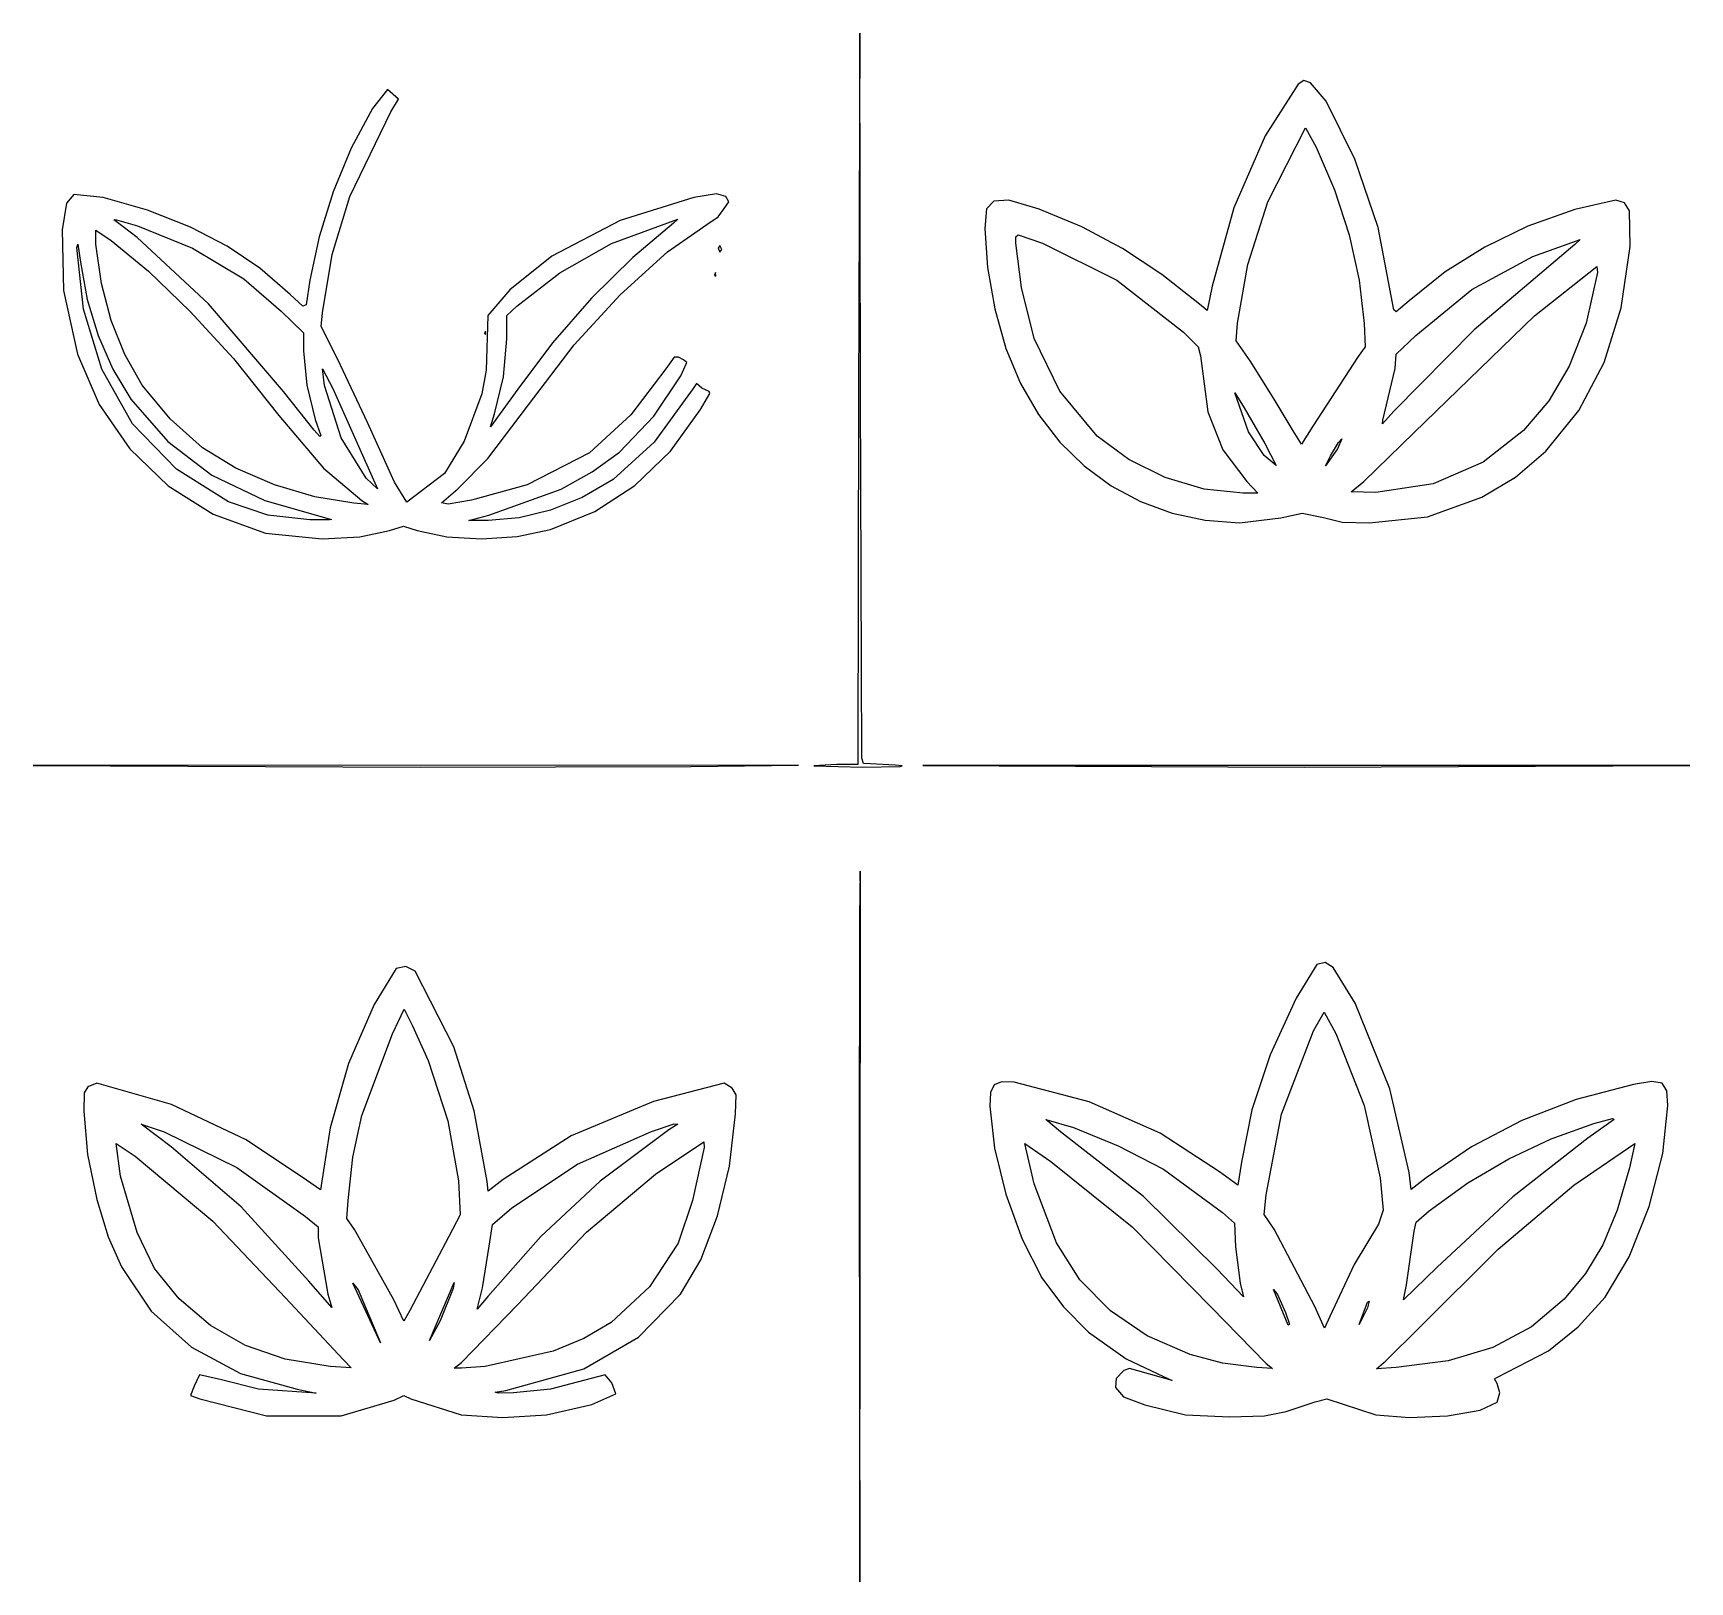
# Model space of a CAD drawing. Extents: x 0 to 60, y 0 to 56.1.
import ezdxf

# ---------------------------------------------------------------- set-up
doc = ezdxf.new("R2010")
doc.units = 0

msp = doc.modelspace()

# ---------------------------------------------------------------- linework, layer by layer
at = {"layer": 'Layer 1'}
for p, q in [((29.934207, 56.084435), (29.8879, 42.860435)), ((29.967283, 43.058935), (29.934207, 56.084435)), ((12.833664, 54.040205), (12.29121, 53.35883)), ((13.230581, 53.689595), (12.833664, 54.040205)), ((45.8109, 54.2321), (44.62015, 52.36659)), ((46.016792, 54.365244), (45.810891, 54.232111)), ((45.810891, 54.232111), (45.8109, 54.2321)), ((46.267346, 54.285033), (46.016792, 54.365244)), ((46.829646, 53.623504), (46.267346, 54.285033)), ((12.959354, 53.239755), (13.230581, 53.689595)), ((47.869074, 51.521489), (46.829646, 53.623504)), ((11.470914, 50.170265), (12.959354, 53.239755)), ((12.2912, 53.3588), (11.519899, 51.913565)), ((12.29121, 53.35883), (12.2912, 53.3588)), ((44.62015, 52.36659), (43.486455, 49.763474)), ((44.712755, 49.978471), (46.082125, 52.657661)), ((46.082125, 52.657661), (46.465812, 51.949825)), ((11.519899, 51.913565), (10.863951, 50.335611)), ((46.465812, 51.949825), (46.465814, 51.94982)), ((46.465814, 51.94982), (47.133029, 50.413727)), ((48.715006, 49.052334), (47.869074, 51.521489)), ((47.133029, 50.413727), (47.660702, 48.780269)), ((1.208112, 49.92215), (1.051826, 48.966242)), ((1.468589, 50.242992), (1.208112, 49.92215)), ((2.532821, 50.127224), (1.468589, 50.242992)), ((4.147779, 49.674077), (2.532821, 50.127224)), ((10.863951, 50.335611), (10.354368, 48.713004)), ((10.835845, 48.071567), (11.470914, 50.170265)), ((23.927505, 50.137183), (21.265676, 49.300348)), ((24.749458, 50.267008), (23.927505, 50.137183)), ((25.085185, 50.163645), (24.749458, 50.267008)), ((25.005801, 49.700575), (25.191856, 49.976763)), ((25.191856, 49.976763), (25.085185, 50.163645)), ((34.78983, 50.004939), (34.523565, 49.728751)), ((35.340556, 50.032227), (34.78983, 50.004939)), ((36.43704, 49.707251), (35.340556, 50.032227)), ((43.988383, 47.701985), (44.712755, 49.978471)), ((57.318191, 50.039667), (55.83306, 49.700633)), ((57.634071, 49.938784), (57.318191, 50.039667)), ((57.81103, 49.654326), (57.634071, 49.938784)), ((3.003336, 49.263927), (2.922402, 49.33039)), ((2.922402, 49.33039), (3.01574, 49.329253)), ((3.764094, 48.681781), (3.003336, 49.263927)), ((3.01574, 49.329253), (3.777325, 49.111775)), ((5.697311, 49.056997), (4.147779, 49.674077)), ((21.265676, 49.300348), (18.787425, 48.007063)), ((20.950644, 48.470082), (23.351994, 49.3433)), ((23.351994, 49.3433), (23.193227, 49.197764)), ((24.397194, 49.158121), (24.807342, 49.429348)), ((24.807342, 49.429348), (25.005801, 49.700575)), ((34.523565, 49.728751), (34.465681, 49.00603)), ((37.974368, 49.070321), (36.43704, 49.707251)), ((43.486455, 49.763474), (42.6951, 46.92221)), ((55.83306, 49.700633), (54.135516, 49.089752)), ((57.837491, 48.364346), (57.81103, 49.654326)), ((1.051826, 48.966242), (1.103094, 46.760871)), ((2.275642, 48.443633), (2.275642, 48.95301)), ((2.275642, 48.95301), (2.824711, 48.575938)), ((6.349019, 46.280429), (3.764094, 48.681781)), ((3.77732, 49.11178), (5.769349, 48.295618)), ((3.777325, 49.111775), (3.77732, 49.11178)), ((7.027916, 48.369214), (5.697311, 49.056997)), ((10.354368, 48.713004), (10.02216, 47.13381)), ((23.19322, 49.197779), (21.71615, 47.95979)), ((22.973249, 48.167478), (24.397194, 49.158121)), ((23.193227, 49.197764), (23.19322, 49.197779)), ((34.465681, 49.00603), (34.560259, 47.592736)), ((35.590273, 48.476789), (35.593167, 48.707497)), ((35.593167, 48.707497), (35.677926, 48.7844)), ((35.677926, 48.7844), (36.54949, 48.476789)), ((39.457741, 48.283306), (37.974368, 49.070321)), ((47.660702, 48.780269), (48.025886, 47.135648)), ((49.283921, 46.062224), (48.715006, 49.052334)), ((54.135516, 49.089752), (52.57255, 48.336229)), ((54.311573, 47.993871), (56.031553, 48.615708)), ((56.031553, 48.615708), (55.833094, 48.437095)), ((1.58767, 48.31794), (1.624054, 48.44115)), ((1.819205, 46.08859), (1.58767, 48.31794)), ((1.624054, 48.44115), (1.719976, 47.795332)), ((2.479477, 47.01318), (2.275642, 48.443633)), ((2.824711, 48.575938), (2.82472, 48.575942)), ((2.82472, 48.575942), (4.175064, 47.467882)), ((5.769349, 48.295618), (7.62742, 47.18673)), ((8.208436, 47.569798), (7.027916, 48.369214)), ((10.47862, 45.962945), (10.835845, 48.071567)), ((18.787425, 48.007063), (17.26012, 46.786542)), ((19.070244, 47.402542), (20.950644, 48.470082)), ((21.261544, 46.611231), (22.973249, 48.167478)), ((24.873453, 48.390714), (24.8073, 48.2981)), ((24.8073, 48.2981), (24.873453, 48.159179)), ((24.8073, 48.2981), (24.8073, 48.2981)), ((24.939606, 48.251793), (24.873453, 48.390714)), ((24.873453, 48.159179), (24.939606, 48.251793)), ((35.789558, 46.872578), (35.590273, 48.476789)), ((36.54949, 48.476789), (36.549494, 48.47679)), ((36.549494, 48.47679), (39.242744, 47.136366)), ((40.882819, 47.349929), (39.457741, 48.283306)), ((52.57255, 48.336229), (51.139821, 47.436343)), ((55.833094, 48.437098), (52.193859, 45.337007)), ((55.833094, 48.437095), (55.833094, 48.437098)), ((57.516237, 46.143261), (57.837491, 48.364346)), ((1.71997, 47.795338), (1.956777, 46.435894)), ((1.719976, 47.795332), (1.71997, 47.795338)), ((4.175064, 47.467882), (5.68914, 46.002592)), ((9.307709, 46.617817), (8.208436, 47.569798)), ((17.517304, 46.201042), (19.070244, 47.402542)), ((21.71615, 47.95979), (20.227916, 46.48799)), ((24.714676, 47.411699), (24.6816, 47.325701)), ((24.721292, 47.286008), (24.714676, 47.411699)), ((34.560259, 47.592736), (34.825387, 46.104399)), ((43.621235, 45.579301), (43.988383, 47.701985)), ((51.139821, 47.436343), (49.83299, 46.386373)), ((52.109507, 46.805596), (54.311573, 47.993871)), ((54.377732, 45.843916), (56.633542, 47.630046)), ((56.65339, 47.418348), (56.248204, 45.577645)), ((56.633542, 47.630046), (56.653388, 47.418357)), ((56.653388, 47.418357), (56.65339, 47.418348)), ((2.829674, 45.677614), (2.479477, 47.01318)), ((7.62742, 47.18673), (8.97694, 46.01582)), ((10.02216, 47.13381), (9.883239, 46.247361)), ((24.6816, 47.325701), (24.6816, 47.3257)), ((24.6816, 47.3257), (24.721292, 47.286008)), ((36.251802, 45.030219), (35.789558, 46.872578)), ((39.242744, 47.136366), (41.663114, 45.25514)), ((42.24526, 46.273911), (40.882819, 47.349929)), ((42.6951, 46.92221), (42.516487, 46.042376)), ((48.025886, 47.135648), (48.205634, 45.56607)), ((50.071173, 45.136061), (52.109507, 46.805596)), ((1.103094, 46.760871), (1.600895, 44.461232)), ((1.956777, 46.435894), (2.349249, 45.131029)), ((9.062944, 43.105091), (6.349019, 46.280429)), ((9.771606, 46.194439), (9.307709, 46.617817)), ((9.883239, 46.247361), (9.771606, 46.194439)), ((17.26012, 46.786542), (16.472075, 45.863713)), ((17.160078, 45.857047), (17.517304, 46.201042)), ((20.227916, 46.48799), (18.811625, 44.871067)), ((19.59366, 44.797812), (21.261544, 46.611231)), ((42.516487, 46.042376), (42.24526, 46.273911)), ((49.83299, 46.386373), (49.36992, 45.998552)), ((2.490653, 43.912161), (1.819205, 46.08859)), ((3.321273, 44.44996), (2.829674, 45.677614)), ((5.68914, 46.002592), (7.252004, 44.299154)), ((8.97694, 46.01582), (9.790621, 45.2286)), ((10.432313, 45.460183), (10.47862, 45.962945)), ((16.472075, 45.863713), (16.410056, 43.883263)), ((17.153463, 45.01029), (17.160078, 45.857047)), ((34.825387, 46.104399), (35.233157, 44.664434)), ((49.36992, 45.998552), (49.283921, 46.062224)), ((50.018252, 41.623356), (54.377732, 45.843916)), ((56.894815, 44.155368), (57.516237, 46.143261)), ((2.349249, 45.131029), (2.881882, 43.917951)), ((9.790621, 45.2286), (9.790621, 44.580302)), ((11.04092, 44.262813), (10.432313, 45.460183)), ((16.379476, 45.294799), (16.3464, 45.208801)), ((16.3464, 45.208801), (16.3464, 45.2088)), ((16.3464, 45.2088), (16.386092, 45.169108)), ((16.386092, 45.169108), (16.379476, 45.294799)), ((17.040176, 43.64258), (17.153463, 45.01029)), ((37.182082, 43.121706), (36.251802, 45.030219)), ((41.663114, 45.25514), (42.190683, 44.730878)), ((43.574928, 44.944233), (43.621235, 45.579301)), ((48.205634, 45.56607), (48.245326, 44.725928)), ((52.193859, 45.337007), (49.283954, 42.390718)), ((49.369952, 44.454686), (50.071173, 45.136061)), ((56.248204, 45.577645), (55.63464, 44.024708)), ((1.600895, 44.461232), (2.388425, 42.636654)), ((3.949312, 43.343243), (3.321273, 44.44996)), ((9.790621, 44.580302), (9.910523, 43.332493)), ((18.811625, 44.871067), (17.55038, 43.197709)), ((17.940664, 42.622211), (19.59366, 44.797812)), ((35.233157, 44.664434), (35.755661, 43.39626)), ((42.190683, 44.730878), (42.271721, 44.395152)), ((44.071075, 44.223166), (43.574928, 44.944233)), ((48.245326, 44.725928), (47.98733, 44.375318)), ((49.323645, 43.945309), (49.369952, 44.454686)), ((3.598715, 41.93419), (2.490653, 43.912161)), ((2.881882, 43.917951), (3.53917, 42.833868)), ((7.252004, 44.299154), (8.90417, 42.238492)), ((10.558007, 43.330015), (10.485239, 43.925391)), ((10.485239, 43.925391), (10.855695, 43.217555)), ((12.1126, 41.987153), (11.04092, 44.262813)), ((16.410056, 43.883263), (16.25377, 43.019143)), ((22.915358, 43.932037), (21.643567, 42.264156)), ((23.213046, 44.3488), (22.915358, 43.932037)), ((23.371813, 44.355415), (23.213046, 44.3488)), ((23.550426, 44.256186), (23.371813, 44.355415)), ((23.457812, 43.674039), (23.670328, 44.15861)), ((23.670328, 44.15861), (23.550426, 44.256186)), ((42.271721, 44.395152), (42.542948, 42.370872)), ((44.950909, 42.833956), (44.071075, 44.223166)), ((47.98733, 44.375318), (46.34012, 41.854888)), ((48.880421, 42.066569), (49.323645, 43.945309)), ((55.63464, 44.024708), (54.898689, 42.768631)), ((55.980666, 42.418028), (56.894815, 44.155368)), ((4.963936, 42.121068), (3.949312, 43.343243)), ((9.910523, 43.332493), (10.214, 42.099572)), ((11.159996, 41.424815), (10.558007, 43.330015)), ((10.85569, 43.217558), (12.47644, 39.579148)), ((10.855695, 43.217555), (10.85569, 43.217558)), ((16.703623, 42.30464), (17.040176, 43.64258)), ((22.477919, 42.215366), (23.457812, 43.674039)), ((23.907651, 43.217566), (22.493633, 41.277633)), ((24.020111, 43.402794), (23.907651, 43.217566)), ((24.21857, 43.230796), (24.020111, 43.402794)), ((24.483182, 43.105105), (24.21857, 43.230796)), ((35.755661, 43.39626), (36.411775, 42.273961)), ((2.388425, 42.636654), (3.50031, 41.0279)), ((3.53917, 42.833868), (4.873703, 41.292607)), ((10.175136, 41.702654), (9.062944, 43.105091)), ((16.25377, 43.019143), (15.615395, 41.304128)), ((16.472068, 40.676491), (17.940664, 42.622211)), ((17.55038, 43.197709), (16.564702, 41.828339)), ((24.172263, 42.456807), (24.508816, 43.038953)), ((24.508816, 43.038953), (24.483182, 43.105105)), ((29.8879, 42.8604), (29.868054, 29.6034)), ((29.8879, 42.860435), (29.8879, 42.8604)), ((30.006975, 29.834935), (29.967283, 43.058935)), ((38.534082, 41.491039), (37.182082, 43.121706)), ((44.018157, 41.643203), (43.52201, 43.065493)), ((43.52201, 43.065493), (43.85939, 42.523039)), ((45.632284, 41.689506), (44.950909, 42.833956)), ((54.898689, 42.768631), (53.9742, 41.696128)), ((6.132362, 41.067583), (4.963936, 42.121068)), ((8.90417, 42.238492), (10.519956, 40.330807)), ((10.214, 42.099572), (10.419074, 41.510811)), ((16.564702, 41.828339), (16.703623, 42.30464)), ((21.643567, 42.264156), (20.143548, 40.889007)), ((21.235072, 40.915459), (22.477919, 42.215366)), ((23.077125, 40.946966), (24.172263, 42.456807)), ((36.411775, 42.273961), (37.186733, 41.278334)), ((42.542948, 42.370872), (43.081267, 41.00068)), ((43.85939, 42.523039), (43.85939, 42.523038)), ((43.85939, 42.523038), (44.606918, 41.226438)), ((49.283954, 42.390718), (48.871325, 41.940879)), ((48.871325, 41.940879), (48.880421, 42.066569)), ((54.781231, 40.948606), (55.980666, 42.418028)), ((5.192169, 40.294428), (3.598715, 41.93419)), ((10.388582, 41.475254), (10.175136, 41.702654)), ((10.419074, 41.510811), (10.388582, 41.475254)), ((12.059677, 39.976065), (11.159996, 41.424815)), ((13.089184, 39.829744), (12.1126, 41.987153)), ((39.676254, 40.641078), (38.534082, 41.491039)), ((44.584591, 40.789829), (44.018157, 41.643203)), ((45.929972, 41.20659), (45.632284, 41.689506)), ((46.34012, 41.854888), (45.929972, 41.20659)), ((48.199052, 39.843846), (50.018252, 41.623356)), ((53.9742, 41.696128), (52.51884, 40.545068)), ((3.50031, 41.0279), (4.891278, 39.687064)), ((4.873703, 41.292607), (6.470571, 40.084388)), ((7.346372, 40.333907), (6.132362, 41.067583)), ((15.615395, 41.304128), (14.89764, 40.134873)), ((20.143548, 40.889007), (17.887738, 39.724717)), ((20.244847, 40.194185), (21.235072, 40.915459)), ((22.493633, 41.277633), (21.010151, 39.923156)), ((21.79655, 39.71063), (23.077125, 40.946966)), ((37.186733, 41.278334), (38.069137, 40.416356)), ((43.081267, 41.00068), (43.952008, 39.843832)), ((44.606918, 41.226438), (45.017066, 40.432603)), ((47.2398, 41.034598), (46.809806, 40.419376)), ((46.981804, 40.783217), (47.279492, 41.266133)), ((47.398567, 41.398439), (47.2398, 41.034598)), ((47.2398, 41.034598), (47.2398, 41.034598)), ((47.279492, 41.266133), (47.398567, 41.398439)), ((53.690535, 40.006753), (54.781231, 40.948606)), ((7.078355, 39.11608), (5.192169, 40.294428)), ((8.739613, 39.727989), (7.346372, 40.333907)), ((10.519956, 40.330807), (11.90751, 39.162382)), ((15.380544, 39.579181), (16.472068, 40.676491)), ((38.069137, 40.416356), (39.047593, 39.695005)), ((40.998279, 39.990196), (39.676254, 40.641078)), ((45.017066, 40.432603), (44.584591, 40.789829)), ((46.809806, 40.419376), (46.981804, 40.783217)), ((52.51884, 40.545068), (50.702114, 39.765291)), ((4.891278, 39.687064), (6.516055, 38.666242)), ((6.470571, 40.084388), (8.396137, 39.167656)), ((10.198594, 39.29076), (8.739613, 39.727989)), ((12.47644, 39.579148), (12.059677, 39.976065)), ((13.53489, 39.096273), (13.089184, 39.829744)), ((14.89764, 40.134873), (13.53489, 39.096273)), ((17.887738, 39.724717), (15.877516, 39.177301)), ((19.123142, 39.570899), (20.244847, 40.194185)), ((21.010151, 39.923156), (19.877904, 39.273927)), ((20.346045, 38.760819), (21.79655, 39.71063)), ((39.047593, 39.695005), (40.110705, 39.121257)), ((42.409611, 39.573742), (40.998279, 39.990196)), ((43.952008, 39.843832), (44.348925, 39.427069)), ((47.729366, 39.47339), (48.199052, 39.843846)), ((50.702114, 39.765291), (48.62243, 39.446928)), ((52.465881, 39.288166), (53.690535, 40.006753)), ((8.49816, 38.629856), (7.078355, 39.11608)), ((8.396137, 39.167656), (10.71676, 38.500858)), ((11.609822, 39.063153), (10.198594, 39.29076)), ((12.139045, 39.016846), (11.609822, 39.063153)), ((11.90751, 39.162382), (12.139045, 39.016846)), ((14.785168, 39.076419), (15.380544, 39.579181)), ((15.032723, 39.032592), (14.785168, 39.076419)), ((15.877516, 39.177301), (15.032723, 39.032592)), ((16.505142, 38.633179), (19.123142, 39.570899)), ((19.877904, 39.273927), (18.739455, 38.807652)), ((40.110705, 39.121257), (41.247076, 38.702091)), ((43.819702, 39.427069), (42.409611, 39.573742)), ((44.348925, 39.427069), (43.819702, 39.427069)), ((48.62243, 39.446928), (47.729366, 39.47339)), ((50.497832, 38.567927), (52.465881, 39.288166)), ((6.516055, 38.666242), (8.411336, 37.98404)), ((10.022155, 38.461166), (8.49816, 38.629856)), ((10.739087, 38.458685), (10.022155, 38.461166)), ((10.71676, 38.500858), (10.810098, 38.47326)), ((10.810098, 38.47326), (10.739087, 38.458685)), ((15.77746, 38.441336), (16.505142, 38.633179)), ((16.478681, 38.441336), (15.77746, 38.441336)), ((17.603486, 38.528674), (16.478681, 38.441336)), ((18.739455, 38.807652), (17.603486, 38.528674)), ((18.741113, 38.110557), (20.346045, 38.760819)), ((41.247076, 38.702091), (42.44531, 38.444482)), ((42.44531, 38.444482), (43.694011, 38.35541)), ((43.694011, 38.35541), (45.182451, 38.534023)), ((45.182451, 38.534023), (45.957266, 38.708501)), ((45.957266, 38.708501), (46.737041, 38.540638)), ((46.737041, 38.540638), (47.402704, 38.377737)), ((48.390861, 38.348795), (50.497832, 38.567927)), ((8.411336, 37.98404), (10.465385, 37.773178)), ((10.465385, 37.773178), (11.82731, 37.843465)), ((11.82731, 37.843465), (12.906425, 38.077481)), ((12.906425, 38.077481), (13.415802, 38.236248)), ((13.415802, 38.236248), (13.905333, 38.077481)), ((13.905333, 38.077481), (14.986521, 37.841708)), ((14.986521, 37.841708), (16.238878, 37.769043)), ((16.238878, 37.769043), (17.533407, 37.858866)), ((17.533407, 37.858866), (18.741113, 38.110557)), ((47.402704, 38.377737), (48.390861, 38.348795)), ((27.7181, 29.576915), (0, 29.5703)), ((0, 29.5703), (14.0112, 29.510762)), ((0, 29.5703), (0, 29.5703)), ((14.0112, 29.510762), (23.81425, 29.533916)), ((23.81425, 29.533916), (27.7181, 29.576915)), ((29.094065, 29.6034), (28.273769, 29.557093)), ((28.273769, 29.557093), (30.040049, 29.510786)), ((29.868054, 29.6034), (29.094065, 29.6034)), ((30.07809, 29.637303), (30.006975, 29.834935)), ((30.040049, 29.510786), (31.403625, 29.532286)), ((30.317894, 29.623246), (30.07809, 29.637303)), ((31.224189, 29.583554), (30.317894, 29.623246)), ((31.477325, 29.551718), (31.224189, 29.583554)), ((31.403625, 29.532286), (31.477325, 29.551718)), ((32.2165, 29.5703), (46.0292, 29.510762)), ((60.0007, 29.5703), (32.2165, 29.5703)), ((32.2165, 29.5703), (32.2165, 29.5703)), ((46.0292, 29.510762), (60.0007, 29.5703)), ((29.94872, 25.740022), (29.933319, 24.099435)), ((29.957622, 25.696712), (29.94872, 25.740022)), ((29.967222, 25.0388), (29.957622, 25.696712)), ((29.934146, 0.0065), (29.967222, 25.0388)), ((29.933319, 24.099435), (29.9143, 14.7256)), ((13.1512, 22.2141), (12.351576, 20.913367)), ((13.151207, 22.214096), (13.1512, 22.2141)), ((13.495202, 22.290999), (13.151207, 22.214096)), ((13.839197, 22.114867), (13.495202, 22.290999)), ((46.4923, 22.3596), (45.743119, 21.144867)), ((46.789248, 22.430706), (46.492281, 22.359592)), ((46.492281, 22.359592), (46.4923, 22.3596)), ((47.086834, 22.253748), (46.789248, 22.430706)), ((47.874881, 20.957152), (47.086834, 22.253748)), ((15.241637, 19.382757), (13.839197, 22.114867)), ((45.743119, 21.144867), (44.8054, 19.09165)), ((12.351576, 20.913367), (11.41799, 18.77415)), ((13.012293, 19.845817), (13.442287, 20.738881)), ((13.442287, 20.738881), (13.739975, 20.143505)), ((46.373225, 19.95826), (46.756912, 20.639635)), ((46.756912, 20.639635), (47.180291, 19.865646)), ((49.139232, 17.864501), (47.874881, 20.957152)), ((11.905882, 16.891268), (13.012293, 19.845817)), ((13.739975, 20.143505), (14.30889, 18.886595)), ((45.213065, 16.9359), (46.373225, 19.95826)), ((47.180291, 19.865646), (47.18029, 19.86564)), ((47.18029, 19.86564), (48.204006, 17.249291)), ((15.966841, 17.065756), (15.241637, 19.382757)), ((11.41799, 18.77415), (10.761423, 16.450529)), ((14.30888, 18.88661), (15.016716, 16.694469)), ((14.30889, 18.886595), (14.30888, 18.88661)), ((44.8054, 19.09165), (44.14139, 17.093004)), ((2.308739, 18.0597), (1.977974, 17.934009)), ((5.014389, 17.292326), (2.308739, 18.0597)), ((25.032262, 18.059705), (22.465532, 17.404791)), ((25.316719, 17.887707), (25.032262, 18.059705)), ((34.800593, 18.005909), (34.675832, 17.72631)), ((35.070476, 18.115578), (34.800593, 18.005909)), ((35.530755, 18.09935), (35.070476, 18.115578)), ((38.243025, 17.391514), (35.530755, 18.09935)), ((57.963202, 18.019963), (55.883833, 17.473065)), ((58.623592, 18.122397), (57.963202, 18.019963)), ((58.999318, 18.060482), (58.623592, 18.122397)), ((59.167904, 17.786464), (58.999318, 18.060482)), ((1.844015, 17.717358), (1.839053, 17.054175)), ((1.977974, 17.934009), (1.844015, 17.717358)), ((22.465532, 17.404791), (19.485346, 16.156154)), ((25.461429, 17.641288), (25.316719, 17.887707)), ((25.44241, 16.948336), (25.461429, 17.641288)), ((34.675832, 17.72631), (34.650921, 17.232747)), ((49.833011, 14.831392), (49.139232, 17.864501)), ((55.883833, 17.473065), (53.915475, 16.715924)), ((59.206872, 17.252589), (59.167904, 17.786464)), ((1.839053, 17.054175), (1.974667, 15.475603)), ((7.714257, 16.016401), (5.014389, 17.292326)), ((11.583386, 15.383292), (11.905882, 16.891268)), ((16.439007, 14.500677), (15.966841, 17.065756)), ((25.215943, 15.063911), (25.44241, 16.948336)), ((34.650921, 17.232747), (34.821782, 15.707611)), ((40.820509, 16.250379), (38.243025, 17.391514)), ((44.14139, 17.093004), (43.76018, 15.20847)), ((44.653245, 14.01773), (45.213065, 16.9359)), ((48.204006, 17.249291), (48.78119, 14.63295)), ((59.020715, 15.512564), (59.206872, 17.252589)), ((4.994556, 15.757575), (3.909646, 16.577871)), ((3.909646, 16.577871), (4.743173, 16.300029)), ((4.743173, 16.300029), (4.74317, 16.300028)), ((4.74317, 16.300028), (7.376052, 15.011702)), ((10.761423, 16.450529), (10.452158, 14.5139)), ((15.016716, 16.694469), (15.40702, 14.52713)), ((19.713585, 15.129955), (22.39278, 16.31327)), ((23.021221, 16.372796), (20.540491, 14.520516)), ((22.39278, 16.31327), (23.211423, 16.59442)), ((23.34537, 16.57787), (23.021221, 16.372796)), ((23.211423, 16.59442), (23.345382, 16.577882)), ((23.345382, 16.577882), (23.34537, 16.57787)), ((37.211052, 16.300003), (36.673559, 16.744054)), ((36.673559, 16.744054), (37.674122, 16.45877)), ((40.215223, 13.957364), (37.211052, 16.300003)), ((37.67412, 16.45877), (39.294867, 15.795587)), ((37.674122, 16.45877), (37.67412, 16.45877)), ((42.966345, 14.851244), (40.820509, 16.250379)), ((53.915475, 16.715924), (52.092238, 15.764046)), ((54.980483, 16.048825), (56.527735, 16.597684)), ((57.25542, 16.749843), (56.309434, 16.075083)), ((56.527735, 16.597684), (57.201668, 16.782912)), ((57.201668, 16.782912), (57.255417, 16.749836)), ((57.255417, 16.749836), (57.25542, 16.749843)), ((3.169571, 14.692503), (3.009977, 15.876642)), ((3.009977, 15.876642), (3.697967, 15.420187)), ((7.533995, 13.58693), (4.994556, 15.757575)), ((9.903089, 14.546976), (7.714257, 16.016401)), ((19.485346, 16.156154), (17.021152, 14.580061)), ((22.538286, 14.765279), (24.291336, 15.936189)), ((24.30457, 15.731113), (23.87623, 13.81516)), ((24.291336, 15.936189), (24.304567, 15.731115)), ((24.304567, 15.731115), (24.30457, 15.731113)), ((34.821782, 15.707611), (35.228932, 14.041696)), ((36.251003, 14.417123), (35.914445, 15.876623)), ((35.914445, 15.876623), (36.853816, 15.228325)), ((39.294867, 15.795587), (40.93546, 14.94387)), ((52.092238, 15.764046), (50.448232, 14.632933)), ((53.447494, 15.327552), (54.980483, 16.048825)), ((56.309434, 16.075083), (53.589724, 13.949919)), ((55.793444, 14.374943), (58.002954, 15.876613)), ((58.002954, 15.876613), (57.817726, 15.003395)), ((1.974667, 15.475603), (2.308739, 13.852375)), ((3.697967, 15.420187), (3.69797, 15.420194)), ((3.69797, 15.420194), (6.503682, 13.071765)), ((7.376052, 15.011702), (9.87002, 13.237148)), ((11.404773, 13.812677), (11.583386, 15.383292)), ((17.33208, 13.55469), (19.713585, 15.129955)), ((24.781712, 13.259487), (25.215943, 15.063911)), ((36.853816, 15.228325), (36.85382, 15.228323)), ((36.85382, 15.228323), (39.80093, 12.857568)), ((43.76018, 15.20847), (43.627874, 14.368328)), ((51.962877, 14.452472), (53.447494, 15.327552)), ((57.81772, 15.003403), (57.364882, 13.462867)), ((57.817726, 15.003395), (57.81772, 15.003403)), ((58.521366, 13.597644), (59.020715, 15.512564)), ((3.770735, 12.654992), (3.169571, 14.692503)), ((10.412466, 14.202981), (9.903089, 14.546976)), ((10.452158, 14.5139), (10.412466, 14.202981)), ((15.40702, 14.52713), (15.461596, 13.299994)), ((16.485314, 14.156682), (16.439007, 14.500677)), ((17.021152, 14.580061), (16.485314, 14.156682)), ((20.540491, 14.520516), (18.389696, 12.50947)), ((20.039356, 12.670709), (22.538286, 14.765279)), ((29.9143, 14.7256), (29.9143, 14.7255)), ((29.9143, 14.7255), (29.934146, 0.0065)), ((37.058895, 12.277903), (36.251003, 14.417123)), ((40.93546, 14.94387), (43.0722, 13.37605)), ((43.627874, 14.368328), (42.966345, 14.851244)), ((48.78119, 14.63295), (48.887861, 13.467835)), ((49.912394, 14.21617), (49.833011, 14.831392)), ((50.448232, 14.632933), (49.912394, 14.21617)), ((50.560745, 13.442194), (51.962877, 14.452472)), ((2.308739, 13.852375), (2.714753, 12.497894)), ((11.358466, 13.164379), (11.404773, 13.812677)), ((23.87623, 13.81516), (23.358584, 12.271313)), ((35.228932, 14.041696), (35.818417, 12.416713)), ((42.886972, 11.331923), (40.215223, 13.957364)), ((44.587092, 13.309894), (44.653245, 14.01773)), ((53.589724, 13.949919), (50.845204, 11.398073)), ((53.060502, 12.056288), (55.793444, 14.374943)), ((9.989096, 10.895335), (7.533995, 13.58693)), ((9.87002, 13.237148), (10.31986, 12.866692)), ((15.461596, 13.299994), (15.049794, 12.50947)), ((16.637474, 12.946911), (17.33208, 13.55469)), ((24.18003, 11.667165), (24.781712, 13.259487)), ((43.0722, 13.37605), (43.508809, 12.998978)), ((44.950933, 12.780671), (44.587092, 13.309894)), ((48.887861, 13.467835), (48.721652, 12.95267)), ((50.08279, 13.025431), (50.560745, 13.442194)), ((57.364882, 13.462867), (56.849407, 12.215057)), ((57.79751, 11.776992), (58.521366, 13.597644)), ((4.397537, 11.347647), (3.770735, 12.654992)), ((6.503682, 13.071765), (9.13574, 10.286724)), ((10.31986, 12.866692), (10.31986, 12.463159)), ((11.642923, 12.767462), (11.358466, 13.164379)), ((13.058593, 10.213962), (11.642923, 12.767462)), ((16.518399, 12.16548), (16.637474, 12.946911)), ((17.550356, 10.055189), (20.039356, 12.670709)), ((39.80093, 12.857568), (42.66866, 9.955933)), ((43.508809, 12.998978), (43.548501, 12.13899)), ((46.412913, 9.975791), (44.950933, 12.780671)), ((48.721652, 12.95267), (47.841818, 11.503096)), ((49.740449, 10.756387), (50.011676, 12.707897)), ((50.011676, 12.707897), (50.08279, 13.025431)), ((2.714753, 12.497894), (3.195188, 11.411335)), ((10.31986, 12.463159), (10.677086, 10.425649)), ((15.049794, 12.50947), (13.647354, 9.83689)), ((16.273633, 10.65719), (16.518399, 12.16548)), ((18.389696, 12.50947), (16.472091, 10.339656)), ((23.358584, 12.271313), (22.316674, 10.683647)), ((35.818417, 12.416713), (36.536281, 11.014377)), ((37.910404, 10.945854), (37.058895, 12.277903)), ((43.548501, 12.13899), (43.713883, 10.81593)), ((50.203524, 9.221633), (53.060502, 12.056288)), ((56.849407, 12.215057), (56.22602, 11.170667)), ((3.195188, 11.411335), (4.276065, 9.805268)), ((23.45121, 10.419046), (24.18003, 11.667165)), ((47.841818, 11.503096), (46.961982, 9.61195)), ((56.937832, 10.319769), (57.79751, 11.776992)), ((5.292255, 10.253642), (4.397537, 11.347647)), ((10.816007, 9.936118), (9.989096, 10.895335)), ((12.57569, 8.665984), (11.576781, 10.815954)), ((11.576781, 10.815954), (11.77524, 10.577804)), ((14.355208, 8.745371), (15.248272, 10.849031)), ((15.248272, 10.849031), (15.20858, 10.624111)), ((36.536281, 11.014377), (37.321848, 9.967506)), ((39.01371, 9.817844), (37.910404, 10.945854)), ((43.832958, 10.333014), (42.886972, 11.331923)), ((43.713883, 10.81593), (43.832958, 10.333014)), ((50.845204, 11.398073), (49.634604, 10.213933)), ((56.22602, 11.170667), (55.44945, 10.240393)), ((6.425124, 9.288741), (5.292255, 10.253642)), ((9.13574, 10.286724), (11.22617, 8.063984)), ((10.677086, 10.425649), (10.816007, 9.936118)), ((11.77524, 10.577804), (12.57569, 8.665984)), ((11.77524, 10.577804), (11.77524, 10.577804)), ((13.429049, 9.439973), (13.058593, 10.213962)), ((15.20858, 10.624111), (14.739721, 9.456514)), ((15.20858, 10.624111), (15.20858, 10.624111)), ((16.075174, 9.876586), (16.273633, 10.65719)), ((16.472091, 10.339656), (16.075174, 9.876586)), ((22.316674, 10.683647), (20.937384, 9.393663)), ((21.921428, 8.868585), (23.45121, 10.419046)), ((45.453694, 9.301023), (44.917856, 10.591003)), ((44.917856, 10.591003), (45.067527, 10.408256)), ((45.067527, 10.408256), (45.36108, 9.764092)), ((49.634604, 10.213933), (49.740449, 10.756387)), ((55.44945, 10.240393), (54.261387, 9.23797)), ((55.958765, 9.237341), (56.937832, 10.319769)), ((4.276065, 9.805268), (5.734633, 8.505571)), ((13.647354, 9.83689), (13.429049, 9.439973)), ((15.512846, 7.951529), (17.550356, 10.055189)), ((37.321848, 9.967506), (38.216561, 9.049637)), ((40.350206, 8.909379), (39.01371, 9.817844)), ((42.66866, 9.955933), (44.65325, 7.911813)), ((45.36108, 9.764093), (45.504136, 9.334099)), ((45.36108, 9.764092), (45.36108, 9.764093)), ((46.770139, 9.195187), (46.412913, 9.975791)), ((46.961982, 9.61195), (46.770139, 9.195187)), ((48.027042, 9.327484), (48.331345, 10.134549)), ((48.32473, 9.929475), (48.027042, 9.327484)), ((48.390056, 10.168452), (48.32473, 9.929475)), ((48.32473, 9.929475), (48.32473, 9.929475)), ((48.331345, 10.134549), (48.390056, 10.168452)), ((7.691951, 8.567572), (6.425124, 9.288741)), ((14.739721, 9.456514), (14.355208, 8.745371)), ((20.937384, 9.393663), (19.943231, 8.819993)), ((38.216561, 9.049637), (39.588408, 8.087111)), ((45.504136, 9.334099), (45.453694, 9.301023)), ((48.986314, 8.004423), (50.203524, 9.221633)), ((54.261387, 9.23797), (52.866183, 8.497263)), ((54.880472, 8.368259), (55.958765, 9.237341)), ((5.734633, 8.505571), (7.514457, 7.550696)), ((9.124988, 8.07587), (7.691951, 8.567572)), ((19.943231, 8.819993), (18.82876, 8.356717)), ((19.94511, 7.720006), (21.921428, 8.868585)), ((41.901285, 8.235963), (40.350206, 8.909379)), ((52.866183, 8.497263), (51.242749, 8.009591)), ((10.756485, 7.799372), (9.124988, 8.07587)), ((11.22617, 8.063984), (11.517243, 7.753065)), ((15.248234, 7.73984), (15.512846, 7.951529)), ((16.372834, 7.805993), (15.512846, 7.73984)), ((18.82876, 8.356717), (16.372834, 7.805993)), ((39.588408, 8.087111), (40.935441, 7.442117)), ((43.077156, 7.929178), (41.901285, 8.235963)), ((44.322485, 7.766277), (43.077156, 7.929178)), ((44.65325, 7.911813), (44.884785, 7.726585)), ((48.655549, 7.719966), (48.986314, 8.004423)), ((51.242749, 8.009591), (49.37, 7.766273)), ((53.008342, 7.409042), (54.880472, 8.368259)), ((6.019918, 7.501703), (5.828075, 7.09817)), ((6.826983, 7.32309), (6.019918, 7.501703)), ((8.163273, 6.979095), (6.826983, 7.32309)), ((7.514457, 7.550696), (9.559098, 6.979095)), ((11.517243, 7.753065), (10.756485, 7.799372)), ((15.512846, 7.73984), (15.248234, 7.73984)), ((17.11377, 6.939402), (19.94511, 7.720006)), ((20.712488, 7.508317), (18.734518, 6.979094)), ((20.963869, 7.217244), (20.712488, 7.508317)), ((21.10279, 6.820327), (20.963869, 7.217244)), ((39.224561, 7.371829), (39.195619, 7.038585)), ((39.506538, 7.660422), (39.224561, 7.371829)), ((39.709958, 7.73319), (39.506538, 7.660422)), ((40.002685, 7.647191), (39.709958, 7.73319)), ((41.252975, 7.296581), (40.002685, 7.647191)), ((40.935441, 7.442117), (41.252975, 7.296581)), ((44.884785, 7.726585), (44.322485, 7.766277)), ((49.37, 7.766273), (48.655549, 7.719966)), ((52.928132, 7.35612), (53.008342, 7.409042)), ((53.021573, 7.184122), (52.928132, 7.35612)), ((5.828075, 7.09817), (5.695769, 6.754175)), ((5.695769, 6.754175), (6.039764, 6.628484)), ((6.039764, 6.628484), (8.447734, 6.019877)), ((10.253703, 6.833559), (8.163273, 6.979095)), ((9.559098, 6.979095), (10.253703, 6.833559)), ((13.078434, 6.588792), (13.422429, 6.754174)), ((13.422429, 6.754174), (13.67381, 6.628483)), ((13.67381, 6.628483), (15.50625, 6.052953)), ((16.736698, 6.873249), (17.11377, 6.939402)), ((16.8442, 6.834901), (16.736698, 6.873249)), ((17.39327, 6.849269), (16.8442, 6.834901)), ((18.734518, 6.979094), (17.39327, 6.849269)), ((20.230399, 6.434159), (21.10279, 6.820327)), ((39.195619, 7.038585), (39.49248, 6.705339)), ((39.49248, 6.705339), (40.260679, 6.416748)), ((46.426129, 6.529208), (46.856123, 6.628437)), ((46.856123, 6.628437), (48.622403, 6.059522)), ((53.115841, 6.849223), (53.021573, 7.184122)), ((53.021573, 6.509362), (53.115841, 6.849223)), ((8.447734, 6.019877), (11.160004, 6.019877)), ((11.160004, 6.019877), (13.078434, 6.588792)), ((15.50625, 6.052953), (17.015362, 5.956204)), ((17.015362, 5.956204), (18.58898, 6.052953)), ((18.58898, 6.052953), (20.230399, 6.434159)), ((40.260679, 6.416748), (41.738372, 6.055387)), ((41.738372, 6.055387), (43.330169, 5.986754)), ((43.330169, 5.986754), (44.591212, 6.014869)), ((44.591212, 6.014869), (45.380909, 6.171982)), ((45.380909, 6.171982), (46.426129, 6.529208)), ((48.622403, 6.059522), (49.851195, 5.956778)), ((49.851195, 5.956778), (51.228829, 6.021484)), ((51.228829, 6.021484), (52.403043, 6.217669)), ((52.403043, 6.217669), (53.021573, 6.509362))]:
    msp.add_line(p, q, dxfattribs=at)

doc.saveas('drawing.dxf')
